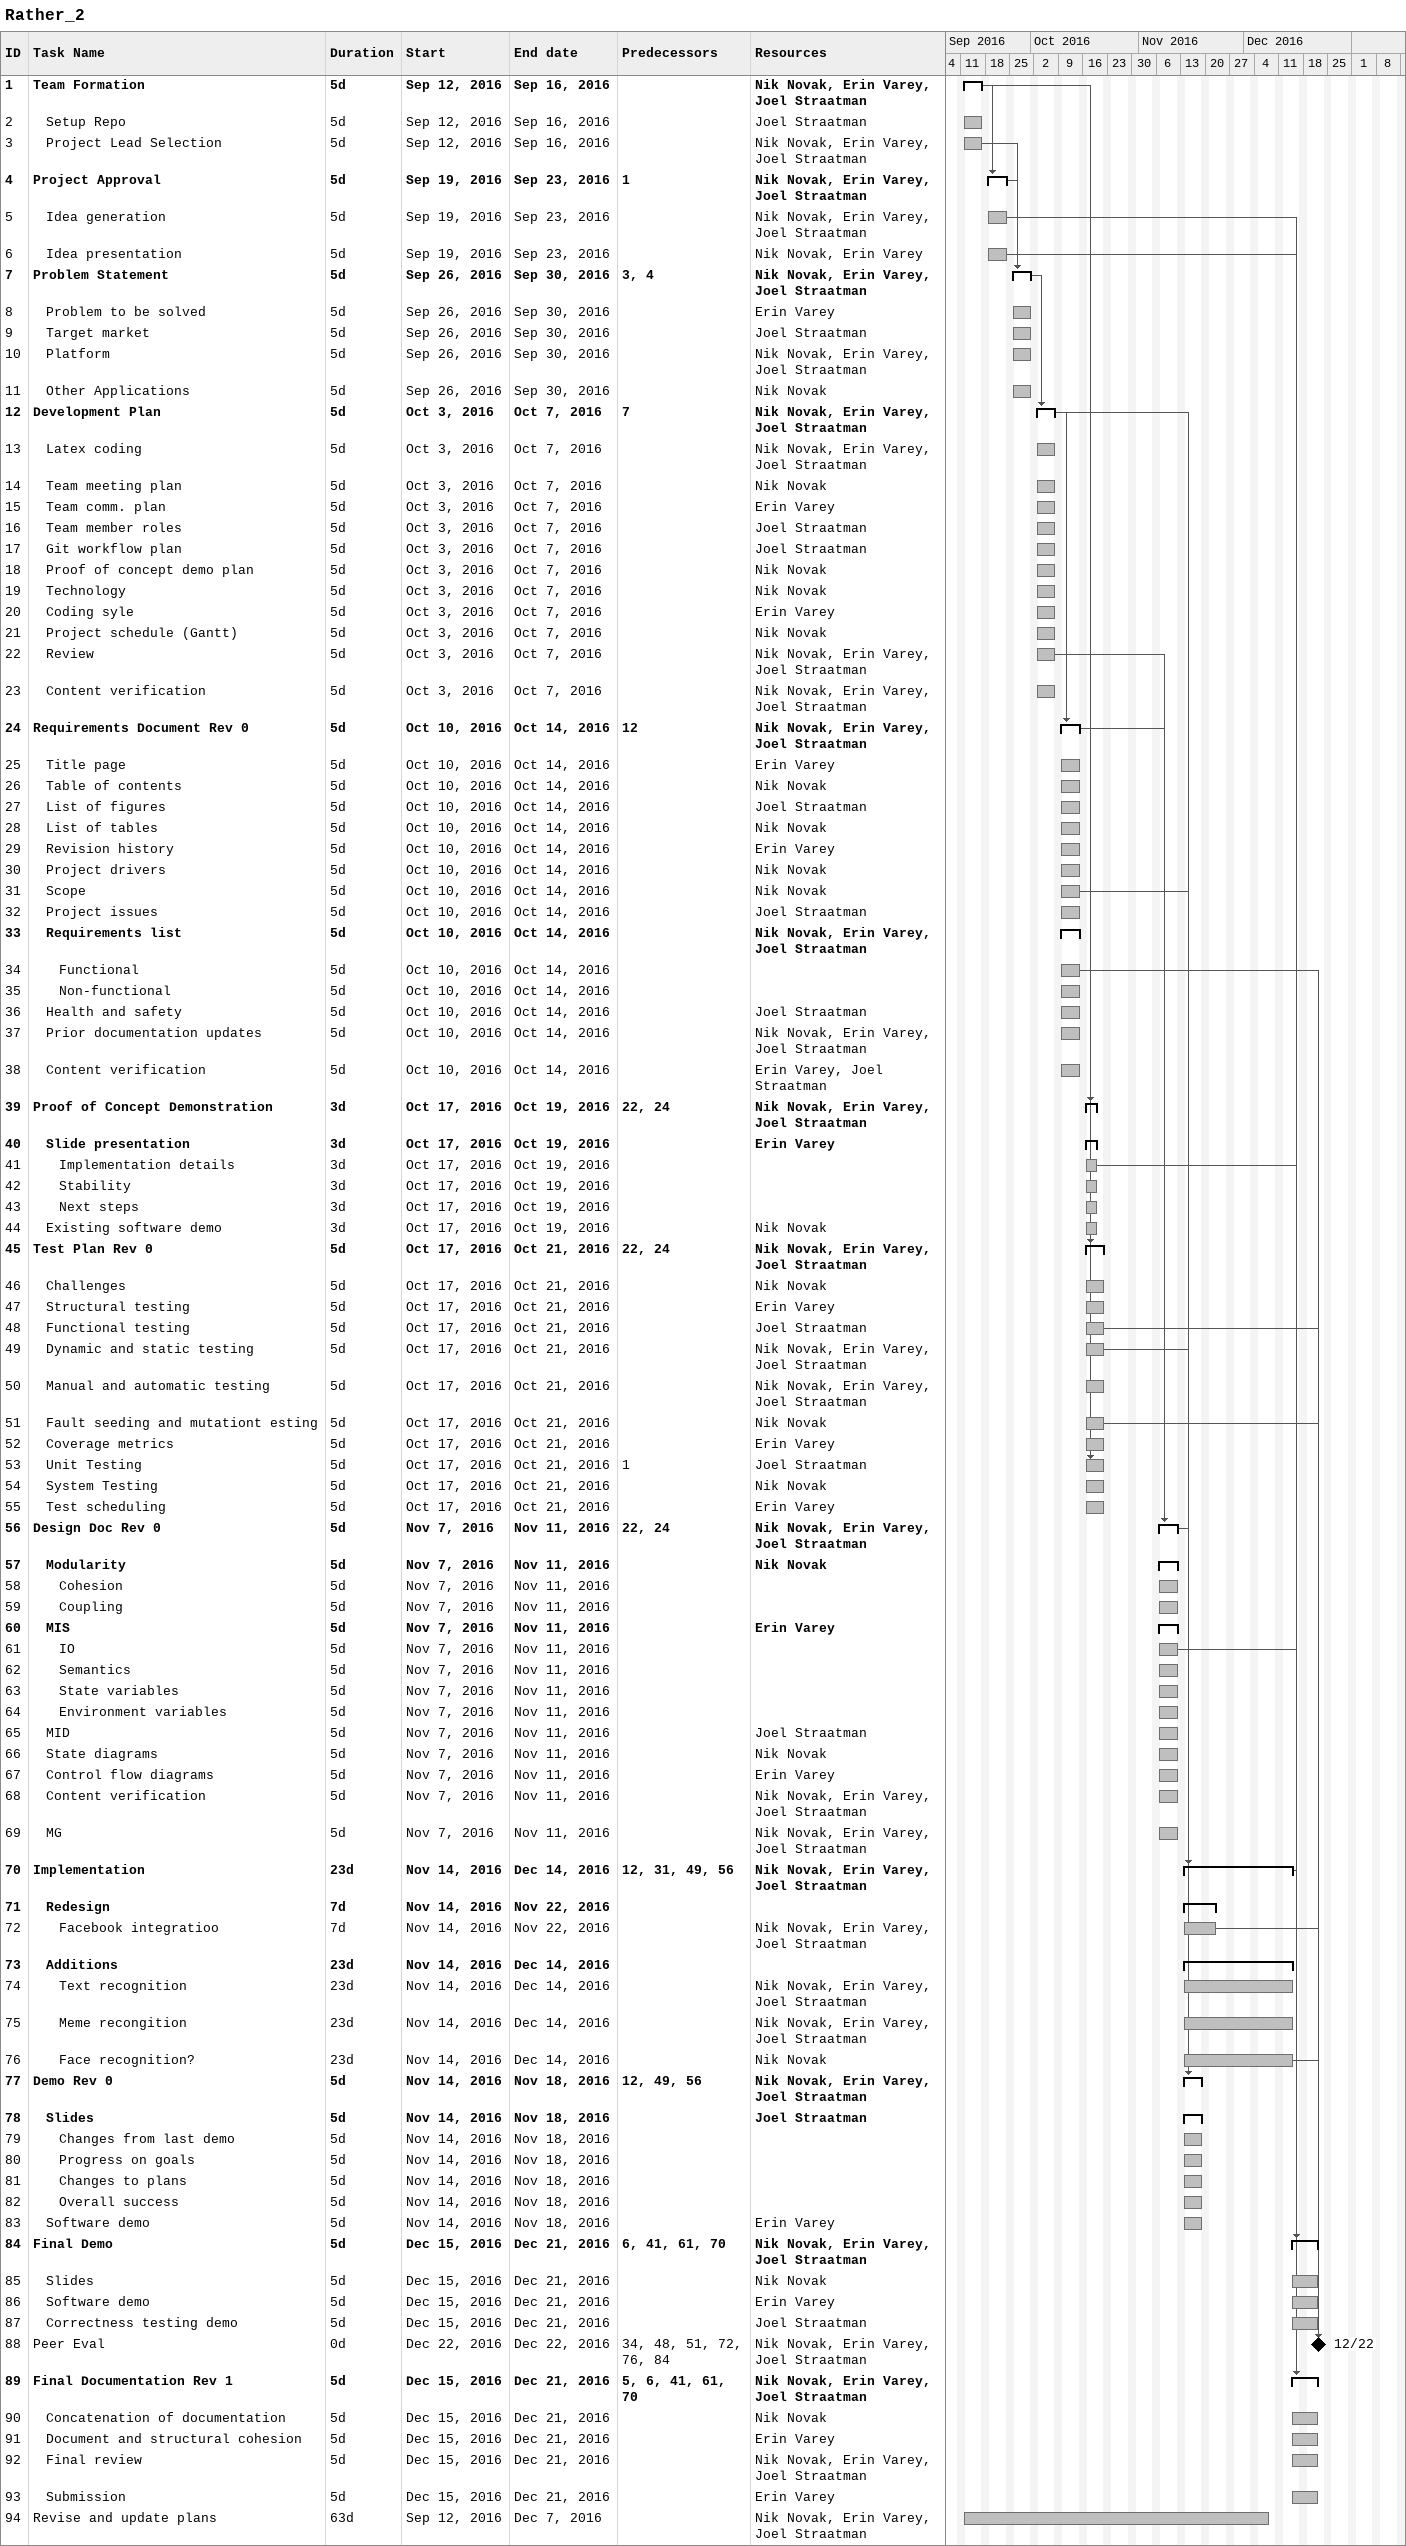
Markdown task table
Rather_2

| ID | Level | Task | Duration | Start | Finish | Predecessors | Resources |
|---|---|---|---|---|---|---|---|
| 1 | 1 | **Team Formation** | 5d | 2016-09-12 | 2016-09-16 |  | Nik Novak, Erin Varey, Joel Straatman |
| 2 | 2 | Setup Repo | 5d | 2016-09-12 | 2016-09-16 |  | Joel Straatman |
| 3 | 2 | Project Lead Selection | 5d | 2016-09-12 | 2016-09-16 |  | Nik Novak, Erin Varey, Joel Straatman |
| 4 | 1 | **Project Approval** | 5d | 2016-09-19 | 2016-09-23 | 1 | Nik Novak, Erin Varey, Joel Straatman |
| 5 | 2 | Idea generation | 5d | 2016-09-19 | 2016-09-23 |  | Nik Novak, Erin Varey, Joel Straatman |
| 6 | 2 | Idea presentation | 5d | 2016-09-19 | 2016-09-23 |  | Nik Novak, Erin Varey |
| 7 | 1 | **Problem Statement** | 5d | 2016-09-26 | 2016-09-30 | 3, 4 | Nik Novak, Erin Varey, Joel Straatman |
| 8 | 2 | Problem to be solved | 5d | 2016-09-26 | 2016-09-30 |  | Erin Varey |
| 9 | 2 | Target market | 5d | 2016-09-26 | 2016-09-30 |  | Joel Straatman |
| 10 | 2 | Platform | 5d | 2016-09-26 | 2016-09-30 |  | Nik Novak, Erin Varey, Joel Straatman |
| 11 | 2 | Other Applications | 5d | 2016-09-26 | 2016-09-30 |  | Nik Novak |
| 12 | 1 | **Development Plan** | 5d | 2016-10-03 | 2016-10-07 | 7 | Nik Novak, Erin Varey, Joel Straatman |
| 13 | 2 | Latex coding | 5d | 2016-10-03 | 2016-10-07 |  | Nik Novak, Erin Varey, Joel Straatman |
| 14 | 2 | Team meeting plan | 5d | 2016-10-03 | 2016-10-07 |  | Nik Novak |
| 15 | 2 | Team comm. plan | 5d | 2016-10-03 | 2016-10-07 |  | Erin Varey |
| 16 | 2 | Team member roles | 5d | 2016-10-03 | 2016-10-07 |  | Joel Straatman |
| 17 | 2 | Git workflow plan | 5d | 2016-10-03 | 2016-10-07 |  | Joel Straatman |
| 18 | 2 | Proof of concept demo plan | 5d | 2016-10-03 | 2016-10-07 |  | Nik Novak |
| 19 | 2 | Technology | 5d | 2016-10-03 | 2016-10-07 |  | Nik Novak |
| 20 | 2 | Coding syle | 5d | 2016-10-03 | 2016-10-07 |  | Erin Varey |
| 21 | 2 | Project schedule (Gantt) | 5d | 2016-10-03 | 2016-10-07 |  | Nik Novak |
| 22 | 2 | Review | 5d | 2016-10-03 | 2016-10-07 |  | Nik Novak, Erin Varey, Joel Straatman |
| 23 | 2 | Content verification | 5d | 2016-10-03 | 2016-10-07 |  | Nik Novak, Erin Varey, Joel Straatman |
| 24 | 1 | **Requirements Document Rev 0** | 5d | 2016-10-10 | 2016-10-14 | 12 | Nik Novak, Erin Varey, Joel Straatman |
| 25 | 2 | Title page | 5d | 2016-10-10 | 2016-10-14 |  | Erin Varey |
| 26 | 2 | Table of contents | 5d | 2016-10-10 | 2016-10-14 |  | Nik Novak |
| 27 | 2 | List of figures | 5d | 2016-10-10 | 2016-10-14 |  | Joel Straatman |
| 28 | 2 | List of tables | 5d | 2016-10-10 | 2016-10-14 |  | Nik Novak |
| 29 | 2 | Revision history | 5d | 2016-10-10 | 2016-10-14 |  | Erin Varey |
| 30 | 2 | Project drivers | 5d | 2016-10-10 | 2016-10-14 |  | Nik Novak |
| 31 | 2 | Scope | 5d | 2016-10-10 | 2016-10-14 |  | Nik Novak |
| 32 | 2 | Project issues | 5d | 2016-10-10 | 2016-10-14 |  | Joel Straatman |
| 33 | 2 | **Requirements list** | 5d | 2016-10-10 | 2016-10-14 |  | Nik Novak, Erin Varey, Joel Straatman |
| 34 | 3 | Functional | 5d | 2016-10-10 | 2016-10-14 |  |  |
| 35 | 3 | Non-functional | 5d | 2016-10-10 | 2016-10-14 |  |  |
| 36 | 2 | Health and safety | 5d | 2016-10-10 | 2016-10-14 |  | Joel Straatman |
| 37 | 2 | Prior documentation updates | 5d | 2016-10-10 | 2016-10-14 |  | Nik Novak, Erin Varey, Joel Straatman |
| 38 | 2 | Content verification | 5d | 2016-10-10 | 2016-10-14 |  | Erin Varey, Joel Straatman |
| 39 | 1 | **Proof of Concept Demonstration** | 3d | 2016-10-17 | 2016-10-19 | 22, 24 | Nik Novak, Erin Varey, Joel Straatman |
| 40 | 2 | **Slide presentation** | 3d | 2016-10-17 | 2016-10-19 |  | Erin Varey |
| 41 | 3 | Implementation details | 3d | 2016-10-17 | 2016-10-19 |  |  |
| 42 | 3 | Stability | 3d | 2016-10-17 | 2016-10-19 |  |  |
| 43 | 3 | Next steps | 3d | 2016-10-17 | 2016-10-19 |  |  |
| 44 | 2 | Existing software demo | 3d | 2016-10-17 | 2016-10-19 |  | Nik Novak |
| 45 | 1 | **Test Plan Rev 0** | 5d | 2016-10-17 | 2016-10-21 | 22, 24 | Nik Novak, Erin Varey, Joel Straatman |
| 46 | 2 | Challenges | 5d | 2016-10-17 | 2016-10-21 |  | Nik Novak |
| 47 | 2 | Structural testing | 5d | 2016-10-17 | 2016-10-21 |  | Erin Varey |
| 48 | 2 | Functional testing | 5d | 2016-10-17 | 2016-10-21 |  | Joel Straatman |
| 49 | 2 | Dynamic and static testing | 5d | 2016-10-17 | 2016-10-21 |  | Nik Novak, Erin Varey, Joel Straatman |
| 50 | 2 | Manual and automatic testing | 5d | 2016-10-17 | 2016-10-21 |  | Nik Novak, Erin Varey, Joel Straatman |
| 51 | 2 | Fault seeding and mutationt esting | 5d | 2016-10-17 | 2016-10-21 |  | Nik Novak |
| 52 | 2 | Coverage metrics | 5d | 2016-10-17 | 2016-10-21 |  | Erin Varey |
| 53 | 2 | Unit Testing | 5d | 2016-10-17 | 2016-10-21 | 1 | Joel Straatman |
| 54 | 2 | System Testing | 5d | 2016-10-17 | 2016-10-21 |  | Nik Novak |
| 55 | 2 | Test scheduling | 5d | 2016-10-17 | 2016-10-21 |  | Erin Varey |
| 56 | 1 | **Design Doc Rev 0** | 5d | 2016-11-07 | 2016-11-11 | 22, 24 | Nik Novak, Erin Varey, Joel Straatman |
| 57 | 2 | **Modularity** | 5d | 2016-11-07 | 2016-11-11 |  | Nik Novak |
| 58 | 3 | Cohesion | 5d | 2016-11-07 | 2016-11-11 |  |  |
| 59 | 3 | Coupling | 5d | 2016-11-07 | 2016-11-11 |  |  |
| 60 | 2 | **MIS** | 5d | 2016-11-07 | 2016-11-11 |  | Erin Varey |
| 61 | 3 | IO | 5d | 2016-11-07 | 2016-11-11 |  |  |
| 62 | 3 | Semantics | 5d | 2016-11-07 | 2016-11-11 |  |  |
| 63 | 3 | State variables | 5d | 2016-11-07 | 2016-11-11 |  |  |
| 64 | 3 | Environment variables | 5d | 2016-11-07 | 2016-11-11 |  |  |
| 65 | 2 | MID | 5d | 2016-11-07 | 2016-11-11 |  | Joel Straatman |
| 66 | 2 | State diagrams | 5d | 2016-11-07 | 2016-11-11 |  | Nik Novak |
| 67 | 2 | Control flow diagrams | 5d | 2016-11-07 | 2016-11-11 |  | Erin Varey |
| 68 | 2 | Content verification | 5d | 2016-11-07 | 2016-11-11 |  | Nik Novak, Erin Varey, Joel Straatman |
| 69 | 2 | MG | 5d | 2016-11-07 | 2016-11-11 |  | Nik Novak, Erin Varey, Joel Straatman |
| 70 | 1 | **Implementation** | 23d | 2016-11-14 | 2016-12-14 | 12, 31, 49, 56 | Nik Novak, Erin Varey, Joel Straatman |
| 71 | 2 | **Redesign** | 7d | 2016-11-14 | 2016-11-22 |  |  |
| 72 | 3 | Facebook integratioo | 7d | 2016-11-14 | 2016-11-22 |  | Nik Novak, Erin Varey, Joel Straatman |
| 73 | 2 | **Additions** | 23d | 2016-11-14 | 2016-12-14 |  |  |
| 74 | 3 | Text recognition | 23d | 2016-11-14 | 2016-12-14 |  | Nik Novak, Erin Varey, Joel Straatman |
| 75 | 3 | Meme recongition | 23d | 2016-11-14 | 2016-12-14 |  | Nik Novak, Erin Varey, Joel Straatman |
| 76 | 3 | Face recognition? | 23d | 2016-11-14 | 2016-12-14 |  | Nik Novak |
| 77 | 1 | **Demo Rev 0** | 5d | 2016-11-14 | 2016-11-18 | 12, 49, 56 | Nik Novak, Erin Varey, Joel Straatman |
| 78 | 2 | **Slides** | 5d | 2016-11-14 | 2016-11-18 |  | Joel Straatman |
| 79 | 3 | Changes from last demo | 5d | 2016-11-14 | 2016-11-18 |  |  |
| 80 | 3 | Progress on goals | 5d | 2016-11-14 | 2016-11-18 |  |  |
| 81 | 3 | Changes to plans | 5d | 2016-11-14 | 2016-11-18 |  |  |
| 82 | 3 | Overall success | 5d | 2016-11-14 | 2016-11-18 |  |  |
| 83 | 2 | Software demo | 5d | 2016-11-14 | 2016-11-18 |  | Erin Varey |
| 84 | 1 | **Final Demo** | 5d | 2016-12-15 | 2016-12-21 | 6, 41, 61, 70 | Nik Novak, Erin Varey, Joel Straatman |
| 85 | 2 | Slides | 5d | 2016-12-15 | 2016-12-21 |  | Nik Novak |
| 86 | 2 | Software demo | 5d | 2016-12-15 | 2016-12-21 |  | Erin Varey |
| 87 | 2 | Correctness testing demo | 5d | 2016-12-15 | 2016-12-21 |  | Joel Straatman |
| 88 | 1 | Peer Eval | 0d | 2016-12-22 | 2016-12-22 | 34, 48, 51, 72, 76, 84 | Nik Novak, Erin Varey, Joel Straatman |
| 89 | 1 | **Final Documentation Rev 1** | 5d | 2016-12-15 | 2016-12-21 | 5, 6, 41, 61, 70 | Nik Novak, Erin Varey, Joel Straatman |
| 90 | 2 | Concatenation of documentation | 5d | 2016-12-15 | 2016-12-21 |  | Nik Novak |
| 91 | 2 | Document and structural cohesion | 5d | 2016-12-15 | 2016-12-21 |  | Erin Varey |
| 92 | 2 | Final review | 5d | 2016-12-15 | 2016-12-21 |  | Nik Novak, Erin Varey, Joel Straatman |
| 93 | 2 | Submission | 5d | 2016-12-15 | 2016-12-21 |  | Erin Varey |
| 94 | 1 | Revise and update plans | 63d | 2016-09-12 | 2016-12-07 |  | Nik Novak, Erin Varey, Joel Straatman |
